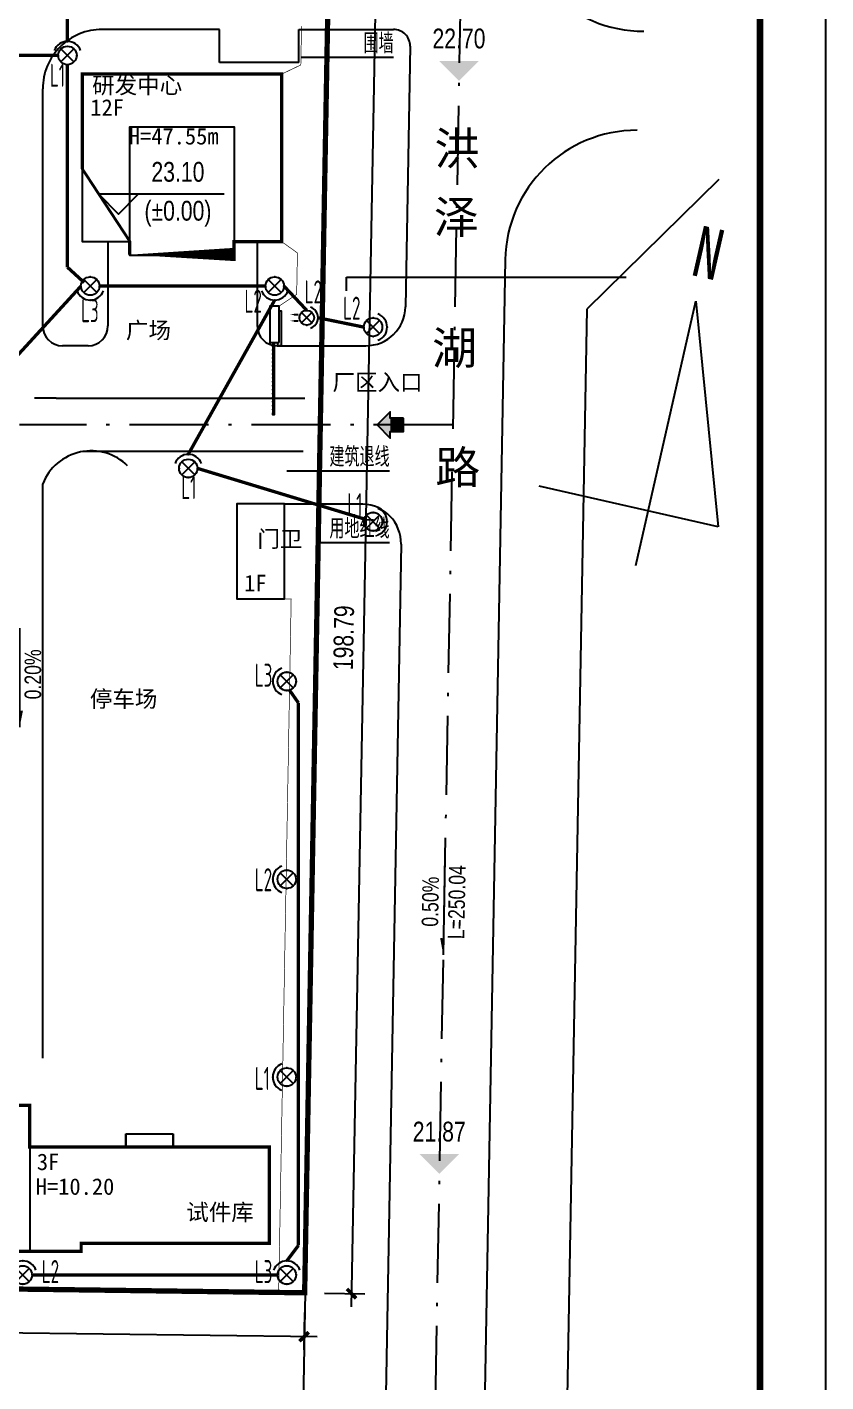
# Model space of a CAD drawing. Header units: millimetres. Extents: x 451834 to 908217, y 418823 to 838421.
# Drawn here: x 453511.1 to 453632.2, y 419272.1 to 419477.5 of the extents above; entities that cross this region are included whole.
import ezdxf
from ezdxf.enums import TextEntityAlignment as Align

# ---------------------------------------------------------------- set-up
doc = ezdxf.new("R2010")
doc.units = ezdxf.units.MM
doc.header["$LTSCALE"] = 1000
doc.linetypes.add('ACAD_ISO10W100', pattern=[18.5, 12, -3, 0.5, -3])
doc.linetypes.add('DASH', pattern=[0.35, 0.25, -0.1])
for name, color, linetype in [('EQUIP-照明', 3, 'Continuous'), ('PM-TLBZ', 7, 'Continuous'), ('RD-中线', 1, 'Continuous'), ('RD-侧石线', 7, 'Continuous'), ('RD-红线', 5, 'Continuous'), ('TEL_TEXT', 7, 'Continuous'), ('TEL_TITLE', 7, 'Continuous'), ('TEXT_AREA', 3, 'Continuous'), ('TEXT_DOT', 1, 'Continuous'), ('WIN', 3, 'Continuous'), ('WINDOW', 4, 'Continuous'), ('WIRE-照明', 6, 'Continuous'), ('坡度', 21, 'Continuous'), ('拟选址地藉', 1, 'Continuous'), ('标高', 21, 'Continuous'), ('电力', 20, 'Continuous'), ('电气辅助', 6, 'Continuous'), ('路名', 5, 'Continuous')]:
    doc.layers.add(name, color=color, linetype=linetype)
doc.styles.add('-黑体', font='simhei_0.ttf')
doc.styles.add('_TCH_LABEL', font='COMPLEX', dxfattribs={"bigfont": 'GBCBIG'})
doc.styles.add('_TEL_DIM', font='tssdeng.shx', dxfattribs={"width": 0.7, "height": 3.5, "bigfont": 'HZTXT.shx'})
doc.styles.add('hz', font='atxt.shx', dxfattribs={"width": 0.8, "bigfont": ' ahztxt.shx'})
doc.styles.add('SIMPLEX', font='SIMPLEX.SHX')
doc.styles.get("Standard").update_dxf_attribs({"font": 'txt', "bigfont": 'gbcbig.shx'})
doc.styles.add('名称', font='simhei_0.ttf', dxfattribs={"width": 0.8, "height": 15})
doc.styles.add('新宋体', font='NSimSun.ttf')
doc.linetypes.add('weiqiang', pattern='A,2,[55,mytools.shx,S=0.2,R=0,X=0,Y=0],0', length=2)
doc.dimstyles.get("Standard").update_dxf_attribs({"dimtxt": 20, "dimasz": 0.18, "dimexe": 0.18, "dimexo": 0.0625, "dimgap": 0.09, "dimtad": 0, "dimtih": 1, "dimtoh": 1, "dimdec": 0, "dimzin": 0, "dimdsep": 46, "dimtxsty": '-黑体', "dimcen": 0.09, "dimclrd": 1, "dimclre": 1, "dimclrt": 1, "dimadec": 0, "dimazin": 0, "dimtfac": 1, "dimtdec": 0, "dimtofl": 0, "dimtmove": 0, "dimatfit": 3, "dimfxl": 0, "dimtolj": 1, "dimtzin": 0, "dimarcsym": 0})

# ---------------------------------------------------------------- blocks, each defined once
blk = doc.blocks.new('$equip$00001172')
for p, q in [((0.2472401332815934, 0.2472401332815934), (-0.2472401332815934, -0.2472401332815934)), ((-0.2472401332815934, 0.2472401332815934), (0.2472401332815934, -0.2472401332815934))]:
    blk.add_line(p, q)
blk.add_circle((0, 0), 0.3496503496504898)
blk.add_arc((0, 0), 0.5320318141236726, 109.9831065219356, 250.0168934780644)
for p in [(-0.5320318141239113, 0), (0, 0.3496503496498917), (0.3496503496498917, 0), (0, -0.3496503496498917)]:
    blk.add_point(p)
at = {"style": '_TCH_LABEL', "flags": 9}
blk.add_attdef('A', (0, 0), '', height=2e-05, dxfattribs=at)
blk = doc.blocks.new('$EQUIP$00001182')
for p, q in [((0.2472401332815934, 0.2472401332815934), (-0.2472401332815934, -0.2472401332815934)), ((-0.2472401332815934, 0.2472401332815934), (0.2472401332815934, -0.2472401332815934)), ((0.5999999999985448, 0.1500000000014552), (0.4000000000014552, 0.1500000000014552)), ((0.5999999999985448, -0.1500000000014552), (0.4000000000014552, -0.1500000000014552))]:
    blk.add_line(p, q)
blk.add_circle((0, 0), 0.3496503496504898)
blk.add_arc((0, 0), 0.5320318141236726, 109.9831065219356, 250.0168934780644)
for p in [(-0.5320318141239113, 0), (0, 0.3496503496498917), (0.3496503496498917, 0), (0, -0.3496503496498917)]:
    blk.add_point(p)
for points in [[(0.5999999999985448, 0.1833333333343035), (0.5999999999985448, 0.1166666666649689), (0.7999999999992724, 0.1500000000014552)], [(0.5999999999985448, -0.1166666666649689), (0.5999999999985448, -0.1833333333343035), (0.7999999999992724, -0.1500000000014552)]]:
    blk.add_solid(points)
at = {"flags": 9}
blk.add_attdef('A', (0, 0), '', height=2e-05, dxfattribs=at)
blk = doc.blocks.new('_ArchTick')
at = {"color": 0, "linetype": 'ByBlock', "const_width": 0.4}
blk.add_lwpolyline([(-0.5, -0.5), (0.5, 0.5)], dxfattribs=at)
blk = doc.blocks.new('*D61')
at = {"color": 83, "lineweight": -2, "transparency": 16777216}
for p, q in [((453563.9771474053, 419486.2261529369), (453560.2577983399, 419283.4669421631)), ((453559.8381630588, 419484.3017406585), (453565.9401298207, 419484.1898081634)), ((453556.1921763515, 419285.5418570736), (453562.2941431134, 419285.4299245785))]:
    blk.add_line(p, q, dxfattribs=at)
at = {"layer": 'Defpoints', "color": 0, "transparency": 16777216}
for p in [(453556.8386676671, 419484.3567624271), (453553.1926809598, 419285.5968788423), (453560.294479519, 419285.4666057576)]:
    blk.add_point(p, dxfattribs=at)
at = {"color": 83, "lineweight": -2, "transparency": 16777216, "xscale": 1.4, "yscale": 1.4, "zscale": 1.4}
for p, rotation in [((453563.9404662263, 419484.2264893425), 88.94910270351697), ((453560.294479519, 419285.4666057576), 268.949102703517)]:
    blk.add_blockref('_ArchTick', p, dxfattribs=dict(at, rotation=rotation))
at = {"color": 7, "transparency": 16777216, "insert": (453559.1179774809, 419384.9015693187), "char_height": 3, "attachment_point": 5, "rotation": 88.94910270351699, "style": 'hz'}
blk.add_mtext('\\A1;198.79', dxfattribs=at)
blk = doc.blocks.new('*D62')
at = {"color": 83, "lineweight": -2, "transparency": 16777216}
for p, q in [((453338.0612684729, 419285.3931053495), (453337.9877059406, 419279.7339868328)), ((453555.1059516363, 419278.9118491207), (453336.013870572, 419281.7598135622)), ((453553.1536874393, 419282.5971322688), (453553.0801249069, 419276.9380137522))]:
    blk.add_line(p, q, dxfattribs=at)
at = {"layer": 'Defpoints', "color": 0, "transparency": 16777216}
for p in [(453338.1002619935, 419288.392851923), (453553.1926809599, 419285.5968788423), (453338.013701621, 419281.7338178818)]:
    blk.add_point(p, dxfattribs=at)
at = {"color": 83, "lineweight": -2, "transparency": 16777216, "xscale": 1.4, "yscale": 1.4, "zscale": 1.4}
for p, rotation in [((453338.013701621, 419281.7338178818), 179.2552576429395), ((453553.1061205873, 419278.9378448012), 359.2552576429395)]:
    blk.add_blockref('_ArchTick', p, dxfattribs=dict(at, rotation=rotation))
at = {"color": 7, "transparency": 16777216, "insert": (453445.5989046248, 419283.335577915), "char_height": 3, "attachment_point": 5, "rotation": 359.2552576429395, "style": 'hz'}
blk.add_mtext('\\A1;215.11', dxfattribs=at)
blk = doc.blocks.new('ARROW_01')
blk.add_lwpolyline([(0.7999999999999927, 0.1999999999999855), (0.4000000000000036, 0.1999999999999927), (0.4000000000000036, 0.4), (-3.637978807091716e-15, 0), (0.3999999999999964, -0.4000000000000073), (0.3999999999999927, -0.2), (0.7999999999999927, -0.2000000000000036)], close=True)
for points in [[(0.4000000000000036, 0.3999999999999964), (0, 0), (0.3999999999999964, -0.4000000000000036)], [(0.4000000000000146, 0.1999999999999891), (0.7999999999999927, 0.1999999999999818), (0.3999999999999928, -0.1999999999999964), (0.7999999999999927, -0.2)]]:
    blk.add_solid(points)
blk = doc.blocks.new('yadhdim2')
at = {"color": 0}
blk.add_solid([(-300, 300), (300, 300), (0, 0)], dxfattribs=at)
at = {"color": 0, "style": 'hz', "width": 0.8}
blk.add_attdef('室外标高', text='', height=300, dxfattribs=at).set_placement((0, 400), align=Align.BOTTOM_CENTER)
blk = doc.blocks.new('yadjzpd')
at = {"color": 0}
blk.add_line((0, 0), (1500, 0), dxfattribs=at)
blk.add_solid([(1250, 50), (1250, 0), (1500, 0)], dxfattribs=at)
at = {"color": 0, "style": 'hz', "width": 0.8}
for tag, p in [('坡度', (700, 200)), ('备注', (700, -200))]:
    blk.add_attdef(tag, text='', height=250, dxfattribs=at).set_placement(p, align=Align.MIDDLE_CENTER)
blk = doc.blocks.new('yadhdim1')
at = {"color": 0}
blk.add_lwpolyline([(1600, 300), (-300, 300), (0, 0), (300, 300)], dxfattribs=at)
at = {"color": 0, "style": 'hz', "width": 0.8}
blk.add_text('(%%P0.00)', height=300, dxfattribs=at).set_placement((900, 50), align=Align.MIDDLE_CENTER)
blk.add_attdef('室内标高', text='', height=300, dxfattribs=at).set_placement((900, 400), align=Align.BOTTOM_CENTER)

msp = doc.modelspace()

# ---------------------------------------------------------------- linework, layer by layer
for p, q in [((453540.3071950901, 419477.1340920784), (453522.5106172754, 419477.1340920784)), ((453540.30719509, 419472.1340920785), (453540.30719509, 419477.1340920785)), ((453552.30719509, 419472.1340920785), (453552.3071950901, 419477.1340920784)), ((453552.3071950901, 419477.1340920784), (453566.6649683047, 419477.1340920784)), ((453552.30719509, 419472.1340920785), (453540.30719509, 419472.1340920785)), ((453513.5106172755, 419432.1782860497), (453513.5106172754, 419468.1340920784)), ((453523.3889190552, 419444.9575913042), (453523.3889190552, 419432.1782860497)), ((453559.5369552138, 419437.4777405448), (453559.5369552138, 419439.5647875397)), ((453559.5369552138, 419439.5647875397), (453601.9273529802, 419439.5647875397)), ((453603.3750976906, 419395.8595535036), (453612.4806910544, 419435.9359355242)), ((453612.4806910544, 419435.9359355242), (453615.866986233, 419401.698280598)), ((453520.3889190552, 419429.1782860497), (453516.5106172755, 419429.1782860497)), ((453615.866986233, 419401.698280598), (453588.7341220858, 419407.8630293917)), ((453562.0200953218, 419405.1782860498), (453550.1214162526, 419405.1838186072))]:
    msp.add_line(p, q)
at = {"color": 4}
for p, q in [((453526.0797452873, 419307.6977365803), (453526.0797452872, 419309.6977365803)), ((453526.0797452872, 419309.6977365803), (453526.0797452873, 419307.6977365803)), ((453526.0797452873, 419309.6977365803), (453533.2797452871, 419309.6977365803)), ((453533.2797452872, 419307.6977365803), (453533.2797452872, 419309.6977365803)), ((453533.2797452872, 419309.6977365803), (453533.2797452872, 419307.6977365803)), ((453511.5300574733, 419307.6977365803), (453511.5300574733, 419291.8977365803))]:
    msp.add_line(p, q, dxfattribs=at)
at = {"color": 4, "linetype": 'weiqiang', "ltscale": 3, "const_width": 0.1}
for points in [[(453552.7174737824, 419477.6719326765), (453552.6106364807, 419471.7474166083), (453549.7012146461, 419470.3575913042)], [(453549.3214162528, 419435.1876636439), (453551.983442411, 419436.9672294889), (453552.0968109271, 419443.2539250966), (453549.7012146461, 419444.9575913041)], [(453550.1214162527, 419390.7871664084), (453551.1506734093, 419390.7871664084), (453549.2546911233, 419285.6480685292), (453456.8433568236, 419286.849317761), (453451.4378944556, 419292.1064478278)]]:
    msp.add_lwpolyline(points, dxfattribs=at)
at = {"color": 4, "const_width": 0.5}
for points in [[(453519.5012146459, 419470.3575913042), (453519.501214646, 419444.9575913041), (453526.7012146461, 419444.9575913043), (453526.7012146463, 419442.8575913041), (453542.5012146459, 419442.8575913042), (453542.501214646, 419444.9575913042), (453549.701214646, 419444.9575913042), (453549.701214646, 419470.3575913042), (453519.5012146459, 419470.3575913042)], [(453475.0300574733, 419313.9977365803), (453475.0300574734, 419291.8977365803), (453519.3296641469, 419291.8977365803), (453519.3296641468, 419293.0977365804), (453547.8294331012, 419293.0977365804), (453547.8294331012, 419307.6977365805), (453511.5300574733, 419307.6977365805), (453511.5300574733, 419313.9977365803), (453489.9300574733, 419313.9977365803), (453489.9300574733, 419317.3979841022), (453482.2300574733, 419317.3979841021), (453482.2300574733, 419313.9977365803), (453475.0300574733, 419313.9977365803)]]:
    msp.add_lwpolyline(points, dxfattribs=at)
at = {"color": 4}
for points in [[(453542.501214646, 419444.9575913041), (453549.7012146461, 419444.9575913041), (453549.7012146461, 419470.3575913041), (453519.501214646, 419470.3575913041), (453519.501214646, 419444.9575913041), (453526.7012146462, 419444.9575913041)], [(453549.3214162528, 419434.487663644), (453549.6214162527, 419434.487663644), (453549.6214162527, 419430.1876636438), (453549.6214162527, 419429.1871664065), (453549.1214162529, 419429.1871664065), (453549.1214162529, 419429.6876636438)], [(453550.1214162526, 419405.1871664085), (453542.9214162527, 419405.1871664085), (453542.9214162528, 419390.7871664086), (453550.1214162527, 419390.7871664084), (453550.1214162526, 419405.1871664085)], [(453475.0300574733, 419313.9977365803), (453475.0300574733, 419291.8977365803), (453519.3296641468, 419291.8977365803), (453519.3296641469, 419293.0977365803), (453547.8294331012, 419293.0977365803), (453547.8294331011, 419307.6977365803), (453511.5300574733, 419307.6977365803), (453511.5300574733, 419313.9977365803), (453489.9300574733, 419313.9977365803), (453489.9300574733, 419317.3979841021), (453482.2300574733, 419317.3979841021), (453482.2300574733, 419313.9977365803), (453475.0300574733, 419313.9977365803)], [(453475.0300574733, 419313.9977365803), (453475.0300574734, 419291.8977365803), (453519.3296641469, 419291.8977365803), (453519.3296641468, 419293.0977365804), (453547.8294331012, 419293.0977365804), (453547.8294331012, 419307.6977365805), (453511.5300574733, 419307.6977365805), (453511.5300574733, 419313.9977365803), (453489.9300574733, 419313.9977365803), (453489.9300574733, 419317.3979841022), (453482.2300574733, 419317.3979841021), (453482.2300574733, 419313.9977365803), (453475.0300574733, 419313.9977365803)]]:
    msp.add_lwpolyline(points, dxfattribs=at)
for points in [[(453526.7012146462, 419462.3575913043), (453542.501214646, 419462.3575913043), (453542.501214646, 419442.8575913042), (453526.7012146462, 419442.8575913042)], [(453526.7012146463, 419442.8575913041), (453526.7012146462, 419462.3575913043), (453542.501214646, 419462.3575913044), (453542.5012146459, 419442.8575913042)], [(453549.3214162529, 419429.6876636438), (453549.3214162528, 419435.1876636439), (453547.9214162528, 419435.1876636439), (453547.9214162529, 419429.6876636438)]]:
    msp.add_lwpolyline(points, close=True, dxfattribs=at)
msp.add_lwpolyline([(453546.013510237, 419444.9575913041), (453546.013510237, 419432.1782860496, 0.4142135623674122), (453549.013510237, 419429.1782860496), (453562.4528893618, 419429.1782860496)], format="xyb")
for centre, radius, start, end in [((453522.5106172754, 419468.1340920784), 9, 90, 180.000000000079), ((453516.5106172755, 419432.1782860497), 3, 180, 270), ((453520.3889190552, 419432.1782860497), 3, 270, 0), ((453561.8037686506, 419399.182187087), 6, 358.9668923158587, 87.93378463956952)]:
    msp.add_arc(centre, radius, start, end)
at = {"ltscale": 5}
for centre, radius, start, end in [((453566.6649683047, 419474.6340920784), 2.5, 358.9668923158432, 90), ((453562.4528893618, 419435.1782860496), 6, 269.9999999994007, 358.9668923157317)]:
    msp.add_arc(centre, radius, start, end, dxfattribs=at)
at = {"layer": 'RD-中线', "linetype": 'ACAD_ISO10W100', "ltscale": 0.001}
msp.add_line((453575.6304887012, 419417.1782860497), (453510.0106172753, 419417.1782860496), dxfattribs=at)
at = {"layer": 'RD-中线', "linetype": 'ACAD_ISO10W100', "ltscale": 0.001, "flags": 128}
msp.add_lwpolyline([(453577.1700453838, 419502.5522908253), (453572.0631713032, 419219.3575913044)], dxfattribs=at)
at = {"layer": 'RD-侧石线', "ltscale": 5}
for p, q in [((453569.1645619137, 419474.5890166945), (453568.4519140233, 419435.0701051282)), ((453567.8027933121, 419399.0740061656), (453565.2165393222, 419255.6568374648))]:
    msp.add_line(p, q, dxfattribs=at)
at = {"layer": 'RD-侧石线'}
for points in [[(453584.5750745407, 419497.2181943758, 0.4195046735783802), (453604.5718234121, 419476.8575913043, 0.4195046735783802)], [(453603.5800037386, 419461.8575913042, 0.4089421734401684), (453583.5832548672, 419442.2181943757, 0.4089421734401684)]]:
    msp.add_lwpolyline(points, format="xyb", dxfattribs=at)
at = {"layer": 'RD-侧石线', "ltscale": 5, "flags": 128}
msp.add_lwpolyline([(453583.5832548672, 419442.2181943758), (453580.2352350297, 419256.5583451439)], dxfattribs=at)
at = {"layer": 'RD-红线'}
msp.add_lwpolyline([(453615.9467878869, 419454.3575913042), (453595.9500390156, 419434.7181943758, 0.4089421734401684)], format="xyb", dxfattribs=at)
at = {"layer": 'RD-红线', "ltscale": 10, "flags": 128}
for points in [[(453555.9305301296, 419433.9969882325), (453552.9534454123, 419268.9068374648)], [(453595.9500390156, 419434.7181943758), (453592.9762056915, 419269.8083451439)]]:
    msp.add_lwpolyline(points, dxfattribs=at)
at = {"layer": 'TEL_TITLE'}
msp.add_lwpolyline([(453212.165818921, 418951.8758303746), (453632.165818921, 418951.8758303746), (453632.165818921, 419545.8758303746), (453212.165818921, 419545.8758303746)], close=True, dxfattribs=at)
at = {"layer": 'TEL_TITLE', "const_width": 1}
msp.add_lwpolyline([(453222.165818921, 418961.8758303746), (453622.165818921, 418961.8758303746), (453622.165818921, 419520.8758303746), (453222.165818921, 419520.8758303746)], close=True, dxfattribs=at)
at = {"layer": 'TEXT_DOT'}
for points in [[(453552.631606749, 419472.9102940838), (453566.6760564503, 419472.9102940838)], [(453550.4780282205, 419410.2277620276), (453566.0688006684, 419410.2277620276)], [(453555.3058880715, 419399.3583194218), (453566.0688006684, 419399.3583194218)]]:
    msp.add_lwpolyline(points, dxfattribs=at)
at = {"layer": 'WIN'}
for points in [[(453548.5900988355, 419429.1871664064), (453548.5900988355, 419429.0371664064), (453548.3500988355, 419429.0371664064), (453548.3500988355, 419429.1871664064)], [(453548.5900988355, 419428.5871664064), (453548.5900988355, 419428.4371664064), (453548.3500988355, 419428.4371664064), (453548.3500988355, 419428.5871664064)], [(453548.5900988355, 419427.9871664064), (453548.5900988355, 419427.8371664064), (453548.3500988355, 419427.8371664064), (453548.3500988355, 419427.9871664064)], [(453548.5900988355, 419427.3871664064), (453548.5900988355, 419427.2371664064), (453548.3500988355, 419427.2371664064), (453548.3500988355, 419427.3871664064)], [(453548.5900988355, 419426.7871664065), (453548.5900988355, 419426.6371664064), (453548.3500988355, 419426.6371664064), (453548.3500988355, 419426.7871664065)], [(453548.5900988355, 419426.1871664064), (453548.5900988355, 419426.0371664065), (453548.3500988355, 419426.0371664065), (453548.3500988355, 419426.1871664064)], [(453548.5900988355, 419425.5871664064), (453548.5900988355, 419425.4371664064), (453548.3500988355, 419425.4371664064), (453548.3500988355, 419425.5871664064)], [(453548.5900988355, 419424.9871664064), (453548.5900988355, 419424.8371664064), (453548.3500988355, 419424.8371664064), (453548.3500988355, 419424.9871664064)], [(453548.5900988355, 419424.3871664064), (453548.5900988355, 419424.2371664064), (453548.3500988355, 419424.2371664064), (453548.3500988355, 419424.3871664064)], [(453548.5900988355, 419423.7871664065), (453548.5900988355, 419423.6371664064), (453548.3500988355, 419423.6371664064), (453548.3500988355, 419423.7871664065)], [(453548.5900988355, 419423.1871664064), (453548.5900988355, 419423.0371664065), (453548.3500988355, 419423.0371664065), (453548.3500988355, 419423.1871664064)], [(453548.5900988355, 419422.5871664064), (453548.5900988355, 419422.4371664064), (453548.3500988355, 419422.4371664064), (453548.3500988355, 419422.5871664064)], [(453548.5900988355, 419421.9871664064), (453548.5900988355, 419421.8371664064), (453548.3500988355, 419421.8371664064), (453548.3500988355, 419421.9871664064)], [(453548.5900988355, 419421.3871664064), (453548.5900988355, 419421.2371664064), (453548.3500988355, 419421.2371664064), (453548.3500988355, 419421.3871664064)], [(453548.5900988355, 419420.7871664065), (453548.5900988355, 419420.6371664064), (453548.3500988355, 419420.6371664064), (453548.3500988355, 419420.7871664065)], [(453548.5900988355, 419420.1871664064), (453548.5900988355, 419420.0371664065), (453548.3500988355, 419420.0371664065), (453548.3500988355, 419420.1871664064)], [(453548.5900988355, 419419.5871664064), (453548.5900988355, 419419.4371664064), (453548.3500988355, 419419.4371664064), (453548.3500988355, 419419.5871664064)], [(453548.5900988355, 419418.9871664064), (453548.5900988355, 419418.6871664064), (453548.3500988355, 419418.6871664064), (453548.3500988355, 419418.9871664064)]]:
    msp.add_lwpolyline(points, close=True, dxfattribs=at)
at = {"layer": 'WINDOW'}
for p, q in [((453548.3500988355, 419429.6876636438), (453548.3500988355, 419418.9871664064)), ((453548.5900988355, 419429.6876636438), (453548.5900988355, 419418.9871664064))]:
    msp.add_line(p, q, dxfattribs=at)
at = {"layer": 'WIRE-照明', "linetype": 'Continuous', "const_width": 0.5}
for points in [[(453517.2527388611, 419481.6803632405), (453517.2527388611, 419475.316652863)], [(453517.2527388611, 419475.316652863), (453517.2527388611, 419475.2819108558)], [(453515.8541374624, 419473.1885256065), (453504.1670970878, 419473.1885256065)], [(453517.2527388611, 419471.7899242079), (453517.2527388611, 419441.078307854)], [(453517.2527388611, 419441.078307854), (453519.5350055895, 419438.9909098878)], [(453505.2090606035, 419422.8109057396), (453519.3056531277, 419438.2234838029)], [(453519.5350055895, 419438.9909098878), (453519.7923113247, 419438.7555739118)], [(453522.102855925, 419438.2234838029), (453547.2581901074, 419438.2234838029)], [(453550.0553929047, 419438.2234838029), (453553.5130438839, 419434.5442481619)], [(453548.656791506, 419436.0953565464), (453535.55740621, 419412.7140636162)], [(453555.2155456891, 419433.425367043), (453562.1630498905, 419432.0017282843)], [(453536.9560076087, 419410.5859363597), (453562.2233446039, 419402.9163216251)], [(453552.2518161031, 419375.0225644904), (453550.9013689415, 419376.9623289932)], [(453552.2518161031, 419292.7819790627), (453552.2518161031, 419375.0225644904)], [(453550.4838110345, 419290.425271318), (453552.2518161031, 419292.7819790627)], [(453511.8824124332, 419288.2971440615), (453549.0852096359, 419288.2971440615)]]:
    msp.add_lwpolyline(points, dxfattribs=at)
at = {"layer": '拟选址地藉', "color": 1, "linetype": 'DASH', "ltscale": 0.01, "const_width": 0.8}
msp.add_lwpolyline([(453266.8843729589, 419484.3725236129), (453556.777219053, 419484.3725236132), (453553.1926809599, 419285.5968788423), (453338.1002728615, 419288.39368786), (453308.2290931375, 419318.6772798811), (453308.4285848863, 419340.8886883776), (453264.3112633719, 419341.6842597852)], close=True, dxfattribs=at)
at = {"layer": '拟选址地藉', "color": 5}
msp.add_lwpolyline([(453266.8843729589, 419484.3725236129), (453556.777219053, 419484.3725236132), (453553.1926809599, 419285.5968788423), (453338.1002728615, 419288.39368786), (453308.2290931375, 419318.6772798811), (453308.4285848863, 419340.8886883776), (453264.3112633719, 419341.6842597852)], close=True, dxfattribs=at)
at = {"layer": '电力'}
for points in [[(453615.8669862331, 419401.698280598), (453605.2497787286, 419404.1105735576), (453612.4806910544, 419435.9359355242), (453615.8669862331, 419401.698280598)], [(453615.866986233, 419401.698280598), (453605.2497787286, 419404.1105735576), (453612.4806910544, 419435.9359355242), (453615.866986233, 419401.698280598)]]:
    msp.add_solid(points, dxfattribs=at)
at = {"layer": '电气辅助'}
for p, q in [((453515.5199309047, 419421.2182621909), (453512.2672162332, 419421.2182621909)), ((453515.5199309047, 419421.2182621909), (453553.202998017, 419421.2182621909)), ((453552.9787268524, 419413.1383099083), (453519.5666763295, 419413.1383099083)), ((453513.5106172767, 419321.1474603304), (453513.5106172768, 419408.2540121238))]:
    msp.add_line(p, q, dxfattribs=at)
msp.add_arc((453520.8365278395, 419405.3672022782), 7.874175300136419, 45.39093073459548, 158.4928444618894, dxfattribs=at)

# ---------------------------------------------------------------- block references
at = {"layer": 'EQUIP-照明'}
for name, p, xscale, yscale, zscale, rotation in [('$equip$00001172', (453517.2527388611, 419473.1885256065), 4, 4, 4, 270), ('$equip$00001172', (453520.7042545264, 419438.2234838029), 4, 4, 4, 90), ('$equip$00001172', (453548.656791506, 419438.2234838029), 4, 4, 4, 90), ('$EQUIP$00001182', (453553.5130438839, 419433.425367043), 3.2, 3.2, 3.2, 180), ('$equip$00001172', (453563.5616512892, 419432.0017282843), 4, 4, 4, 180), ('$equip$00001172', (453535.55740621, 419410.5859363597), 4, 4, 4, 270), ('$equip$00001172', (453563.5616512892, 419402.5100937478), 4, 4, 4, 180), ('$equip$00001172', (453510.4838110345, 419288.2971440615), 4, 4, 4, 270), ('$equip$00001172', (453550.4838110345, 419288.2971440615), 4, 4, 4, 270)]:
    msp.add_blockref(name, p, dxfattribs=dict(at, xscale=xscale, yscale=yscale, zscale=zscale, rotation=rotation))
at = {"layer": 'EQUIP-照明', "xscale": 4, "yscale": 4, "zscale": 4}
for p in [(453550.4838110345, 419378.2971440615), (453550.4838110345, 419348.2971440615), (453550.4838110345, 419318.2971440615)]:
    msp.add_blockref('$equip$00001172', p, dxfattribs=at)
at = {"layer": 'TEXT_DOT', "xscale": 5, "yscale": 5, "zscale": 5}
msp.add_blockref('ARROW_01', (453564.1553725374, 419417.1782860493), dxfattribs=at)
at = {"layer": '坡度'}
ref = msp.add_blockref('yadjzpd', (453510.0106172761, 419386.3550071714), dxfattribs=dict(at, xscale=0.01, yscale=0.01, zscale=0.01, rotation=270))
ref.add_attrib('坡度', '0.20%', dxfattribs={"layer": '0', "color": 0, "height": 2.5, "rotation": 450.0000000001741, "style": 'hz', "width": 0.8}).set_placement((453512.0106172761, 419379.3550071714), align=Align.MIDDLE_CENTER)
ref.add_attrib('备注', 'L=76.65', dxfattribs={"layer": '0', "color": 0, "height": 2.5, "rotation": 450.0000000001741, "style": 'hz', "width": 0.8}).set_placement((453508.0106172761, 419379.3550071714), align=Align.MIDDLE_CENTER)
ref = msp.add_blockref('yadjzpd', (453574.4525330781, 419351.8563721306), dxfattribs=dict(at, xscale=-0.009999999998347378, yscale=0.009999999999421647, zscale=0.01, rotation=88.96689258210321))
ref.add_attrib('坡度', '0.50%', dxfattribs={"layer": '0', "color": 0, "height": 2.5, "rotation": 88.96689231542688, "style": 'hz', "width": 0.7999999999999998}).set_placement((453572.2305089004, 419344.8953040013), align=Align.MIDDLE_CENTER)
ref.add_attrib('备注', 'L=250.04', dxfattribs={"layer": '0', "color": 0, "height": 2.5, "rotation": 88.96689231542688, "style": 'hz', "width": 0.7999999999999998}).set_placement((453576.2298586746, 419344.8231833871), align=Align.MIDDLE_CENTER)
at = {"layer": '标高'}
for name, p, xscale, yscale, zscale, values in [('yadhdim2', (453576.5714425468, 419469.3575913034), 0.01000000000931323, 0.01000000000931323, 0.01000000000931323, {'室外标高': '22.70'}), ('yadhdim1', (453524.9920493359, 419449.1461538045), 0.009999999999990905, 0.009999999999990905, 0.009999999999990905, {'室内标高': '23.10'}), ('yadhdim2', (453573.5829172252, 419303.6330174114), 0.01000000000931323, 0.01000000000931323, 0.01000000000931323, {'室外标高': '21.87'})]:
    msp.add_blockref(name, p, dxfattribs=dict(at, xscale=xscale, yscale=yscale, zscale=zscale)).add_auto_attribs(values)

# ---------------------------------------------------------------- texts
at = {"style": 'SIMPLEX', "flags": 9}
msp.add_attdef('A', text='', height=0.001, rotation=270, dxfattribs=at).set_placement((453548.4700988355, 419424.1871664064), align=Align.MIDDLE)
at = {"layer": 'PM-TLBZ', "style": '名称', "width": 0.8}
msp.add_text('N', height=7.703390822400003, rotation=347.1993708787272, dxfattribs=at).set_placement((453611.4771774237, 419439.9646469067))
msp.add_text('N', height=7.703390822400003, rotation=347.1993708787272, dxfattribs=at).set_placement((453611.4771774237, 419439.9646469067))
at = {"layer": 'TEL_TEXT', "style": '_TEL_DIM', "width": 0.5599999999999999}
for s, p in [('L1', (453514.5972338452, 419468.4387713572)), ('L2', (453544.0850059728, 419434.1757361875)), ('L2', (453553.1951649901, 419435.5921146255)), ('L3', (453519.3229827188, 419432.750498827)), ('L2', (453559.0241106029, 419433.1228190046)), ('L1', (453534.492797275, 419405.9278466411)), ('L1', (453559.6584208556, 419403.3303579992)), ('L3', (453545.6406919688, 419377.4789382052)), ('L2', (453545.6406919688, 419346.4707825357)), ('L1', (453545.6406919688, 419316.3446540502)), ('L2', (453513.3623706946, 419287.0631155643)), ('L3', (453545.6406919688, 419287.0631155643))]:
    msp.add_text(s, height=3.5, dxfattribs=at).set_placement(p)
at = {"layer": 'TEXT_AREA', "style": '新宋体'}
for s, p in [('研发中心', (453527.8176870992, 419468.6672253598)), ('厂区入口', (453564.2307022641, 419423.6552227423)), ('门卫', (453549.4440200009, 419399.8967746361)), ('1F', (453545.721609663, 419393.1957916647)), ('3F', (453514.3236393264, 419305.4524367328)), ('H=10.20', (453518.4021455225, 419301.703324723))]:
    msp.add_text(s, height=2.5, dxfattribs=at).set_placement(p, align=Align.MIDDLE_CENTER)
for s, p in [('12F', (453520.7149421803, 419464.0486602)), ('H=47.55m', (453526.5519803838, 419459.6923946127)), ('广场', (453526.1160831482, 419430.2754114938)), ('停车场', (453520.6457866434, 419374.3895933161)), ('试件库', (453535.2583995729, 419296.5715778851))]:
    msp.add_text(s, height=2.5, dxfattribs=at).set_placement(p)
at = {"layer": 'TEXT_DOT', "style": 'hz', "width": 0.8}
for s, p in [('围墙', (453566.6760564503, 419473.5102940837)), ('建筑退线', (453566.0688006684, 419410.8277620276)), ('用地红线', (453566.0688006684, 419399.9583194217))]:
    msp.add_text(s, height=3, dxfattribs=at).set_placement(p, align=Align.RIGHT)
at = {"layer": '路名', "style": '新宋体'}
for s, p in [('洪', (453572.8556722029, 419456.5999954021)), ('泽', (453572.7666590227, 419446.2073158061)), ('湖', (453572.4926675961, 419426.3409017049)), ('路', (453572.9862258353, 419408.2543532881))]:
    msp.add_text(s, height=5, dxfattribs=at).set_placement(p)

# ---------------------------------------------------------------- dimensions: what is measured, and where the dimension line sits
for p1, p2, distance, picture, middle in [((453556.8386676672, 419484.3567624272), (453553.1926809599, 419285.5968788423), 7.102993302198394, '*D61', (453559.1179774809, 419384.9015693187)), ((453553.1926809599, 419285.5968788423), (453338.1002619935, 419288.392851923), 6.659596613928093, '*D62', (453445.5989046248, 419283.335577915))]:
    dim = msp.add_aligned_dim(p1=p1, p2=p2, distance=distance, dimstyle='Standard', override={"dimtxt": 3, "dimasz": 1.4, "dimexe": 2, "dimexo": 3, "dimgap": 1.5, "dimtad": 1, "dimtih": 0, "dimtoh": 0, "dimdec": 2, "dimtxsty": 'hz', "dimblk1": 'ArchTick', "dimblk2": 'ArchTick', "dimsah": 1, "dimcen": 2, "dimdle": 2, "dimclrd": 83, "dimclre": 83, "dimclrt": 7, "dimtix": 1, "dimtofl": 1, "dimtmove": 2})
    dim.commit()
    dim.dimension.update_dxf_attribs({"geometry": picture, "text_midpoint": middle})

doc.saveas('drawing.dxf')
